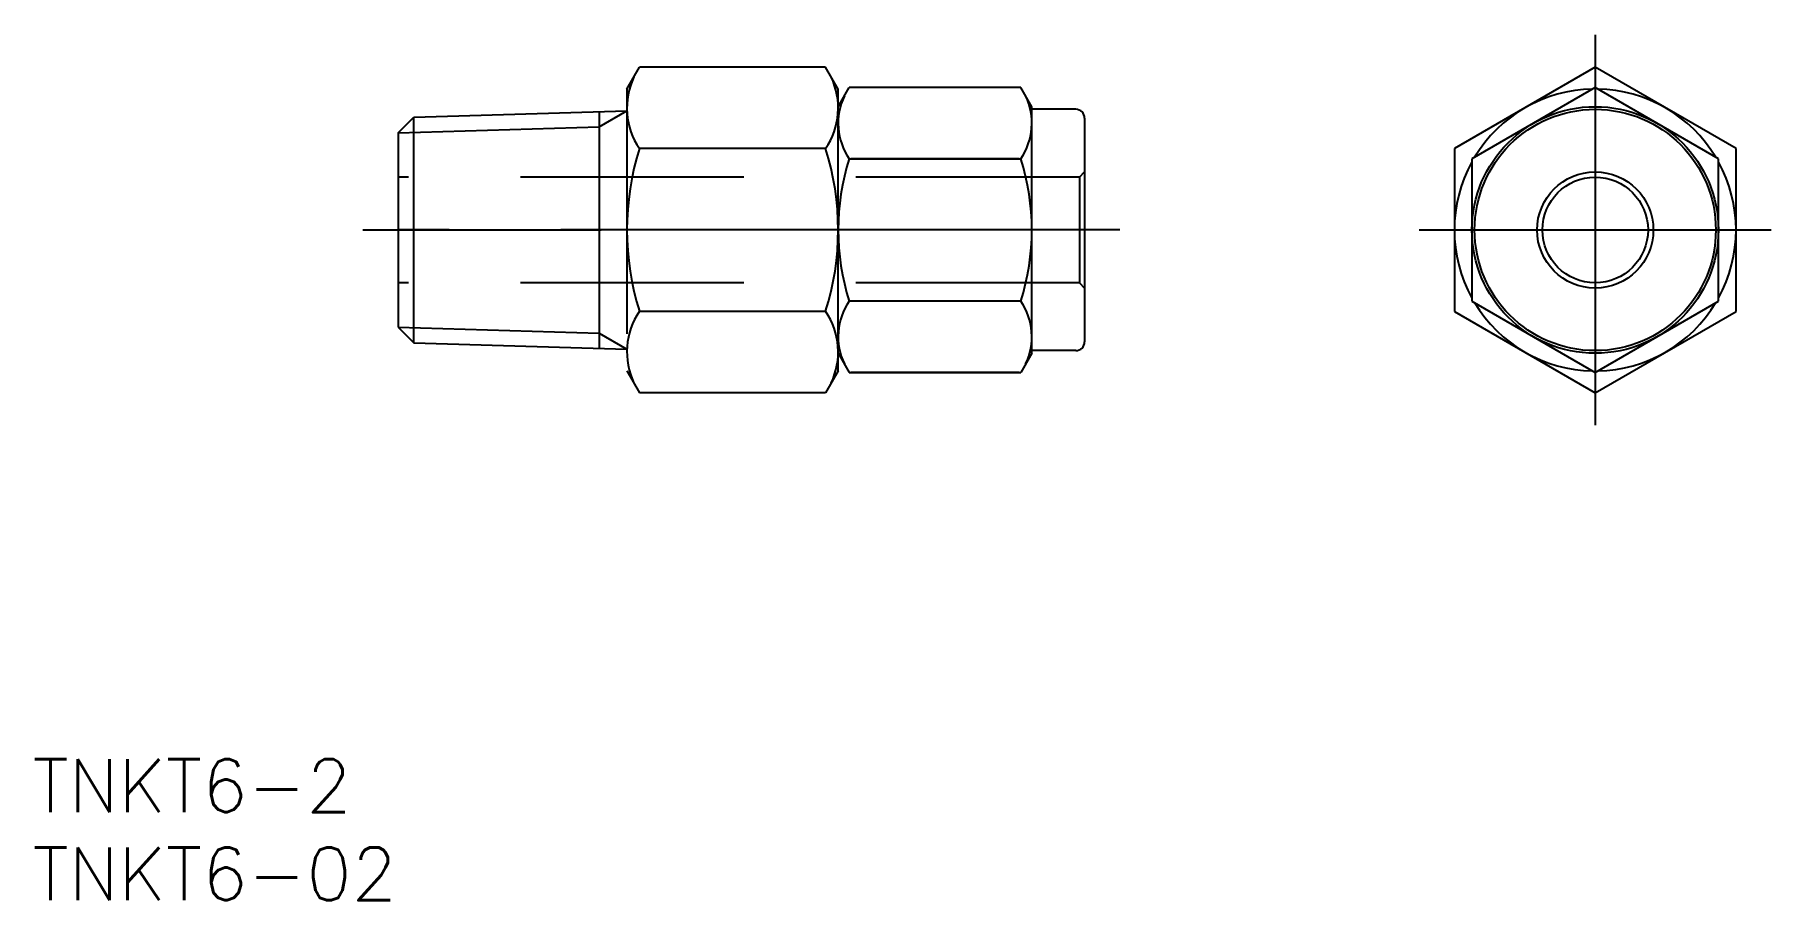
# Model space of a CAD drawing. Extents: x -88.6 to 10, y -38.1 to 11.1.
import ezdxf

# ---------------------------------------------------------------- set-up
doc = ezdxf.new("R2010")
doc.units = 0
doc.linetypes.add('CENTER', pattern=[50.8, 31.75, -6.35, 6.35, -6.35])
doc.linetypes.add('DASHED', pattern=[19.05, 12.7, -6.35])
doc.layers.get('0').update_dxf_attribs({"linetype": 'CONTINUOUS'})
doc.layers.add('CENTER', color=1, linetype='CENTER')
doc.styles.get("Standard").update_dxf_attribs({"font": 'txt.shx', "height": 3, "bigfont": 'bigfont.shx'})

# ---------------------------------------------------------------- blocks, each defined once
blk = doc.blocks.new('*U8')
at = {"color": 7, "linetype": 'CONTINUOUS'}
blk.add_text('TNKT6-2', height=3, dxfattribs=at).set_placement((-88.766, -33.052))
blk = doc.blocks.new('*U9')
at = {"color": 7, "linetype": 'CONTINUOUS'}
blk.add_text('TNKT6-02', height=3, dxfattribs=at).set_placement((-88.766, -38.052))

msp = doc.modelspace()

# ---------------------------------------------------------------- linework, layer by layer
at = {"color": 7, "linetype": 'CONTINUOUS'}
for p, q in [((-55, 8), (-54.285, 9.238)), ((-43.715, 9.238), (-54.285, 9.238)), ((-43, 8), (-43.715, 9.238)), ((0, 9.238), (-8, 4.619)), ((8, 4.619), (0, 9.238)), ((-55, 8), (-55, -5.9)), ((-43, 7), (-42.375, 8.083)), ((-43, -8), (-43, 8)), ((-32.625, 8.083), (-42.375, 8.083)), ((-32.712, 8.083), (-42.288, 8.083)), ((-32, 7), (-32.625, 8.083)), ((0, 8.083), (-7, 4.041)), ((7, 4.041), (0, 8.083)), ((-32, -7), (-32, 7)), ((-68, 5.513), (-67.113, 6.4)), ((-67.113, 6.4), (-55, 6.763)), ((-67.113, -6.4), (-67.113, 6.4)), ((-56.578, 6.708), (-56.578, -6.708)), ((-29.5, 6.85), (-32, 6.85)), ((-29, 6.35), (-29, -6.35)), ((-68, 5.513), (-68, -5.513)), ((-55, 5.274), (-55, -5.274)), ((-43.715, 4.619), (-54.285, 4.619)), ((-42.375, 4.041), (-32.625, 4.041)), ((-32.712, 4.041), (-42.288, 4.041)), ((-8, 4.619), (-8, -4.619)), ((-7, 4.041), (-7, -4.041)), ((7, -4.041), (7, 4.041)), ((8, -4.619), (8, 4.619)), ((-43.715, -4.619), (-54.285, -4.619)), ((-32.625, -4.041), (-42.375, -4.041)), ((-32.712, -4.041), (-42.288, -4.041)), ((-8, -4.619), (0, -9.238)), ((-7, -4.041), (0, -8.083)), ((0, -8.083), (7, -4.041)), ((0, -9.238), (8, -4.619)), ((-68, -5.513), (-67.113, -6.4)), ((-67.113, -6.4), (-55, -6.763)), ((-29.5, -6.85), (-32, -6.85)), ((-43, -7), (-42.375, -8.083)), ((-32, -7), (-32.625, -8.083)), ((-55, -8), (-54.285, -9.238)), ((-43, -8), (-43.715, -9.238)), ((-42.375, -8.083), (-32.625, -8.083)), ((-32.712, -8.083), (-42.288, -8.083)), ((-43.715, -9.238), (-54.285, -9.238))]:
    msp.add_line(p, q, dxfattribs=at)
at = {"color": 3, "linetype": 'CONTINUOUS'}
for p, q in [((-56.578, 5.852), (-55, 6.763)), ((-68, 5.513), (-56.578, 5.852)), ((-68, -5.513), (-56.578, -5.852)), ((-56.578, -5.852), (-55, -6.763))]:
    msp.add_line(p, q, dxfattribs=at)
at = {"color": 3, "linetype": 'DASHED'}
for p, q in [((-29.3, 3), (-68, 3)), ((-29.3, 3), (-29, 3.3)), ((-29.3, 3), (-29.3, -3)), ((-29.3, -3), (-68, -3)), ((-29.3, -3), (-29, -3.3))]:
    msp.add_line(p, q, dxfattribs=at)
at = {"color": 7, "linetype": 'CONTINUOUS'}
for radius in [7, 6.85, 3.3, 3]:
    msp.add_circle((0, 0), radius, dxfattribs=at)
for centre, radius, start, end in [((-50.911, 6.928), 4.089, 154.38428, 214.38425), ((-47.089, 6.928), 4.089, 325.61575, 25.61572), ((0, 0), 8, 91.04498, 148.95503), ((0, 0), 8, 31.04497, 88.95502), ((-39.422, 6.062), 3.578, 154.38425, 214.38425), ((-35.578, 6.062), 3.578, 325.61575, 25.61575), ((-29.5, 6.35), 0.5, 0, 90), ((-39.715, 0), 15.285, 162.41205, 197.58795), ((-58.285, 0), 15.285, 342.41205, 17.58795), ((-29.625, 0), 13.375, 162.41205, 197.58795), ((-45.375, 0), 13.375, 342.41205, 17.58795), ((0, 0), 8, 151.04497, 208.95503), ((0, 0), 8, 331.04497, 28.95503), ((-50.911, -6.928), 4.089, 145.61575, 205.61577), ((-47.089, -6.928), 4.089, 334.38423, 34.38425), ((-39.422, -6.062), 3.578, 145.61575, 205.61575), ((-35.578, -6.062), 3.578, 334.38425, 34.38425), ((0, 0), 8, 211.04497, 268.95504), ((0, 0), 8, 271.04496, 328.95503), ((-29.5, -6.35), 0.5, 270, 0)]:
    msp.add_arc(centre, radius, start, end, dxfattribs=at)
at = {"layer": 'CENTER', "color": 1, "linetype": 'CENTER'}
for p, q in [((0, 11.083), (0, -11.083)), ((0, 10.083), (0, -10.083)), ((-70, 0), (-56.459, 0)), ((-27, 0), (-68, 0)), ((-9, 0), (9, 0)), ((-10, 0), (10, 0))]:
    msp.add_line(p, q, dxfattribs=at)

# ---------------------------------------------------------------- block references
at = {"color": 7, "linetype": 'CONTINUOUS'}
for name in ['*U8', '*U9']:
    msp.add_blockref(name, (0, 0), dxfattribs=at)

doc.saveas('drawing.dxf')
